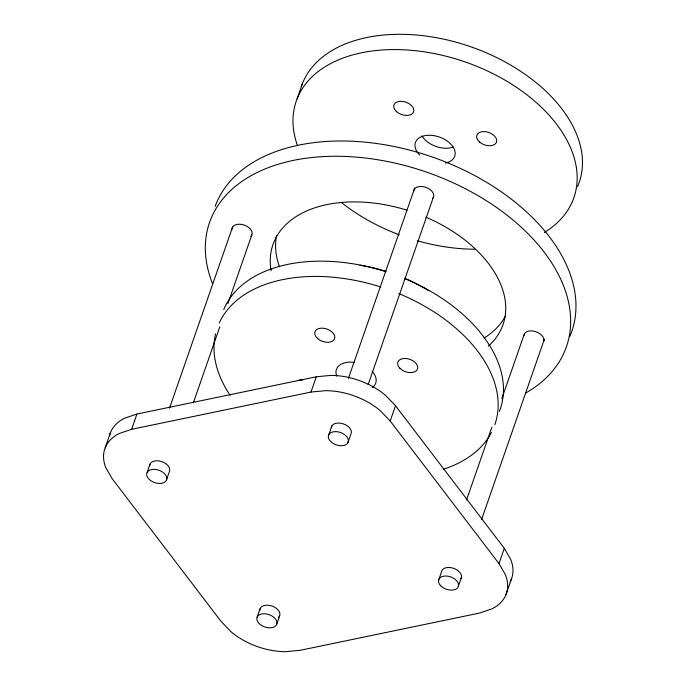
<?xml version="1.0" encoding="UTF-8"?>
<svg xmlns="http://www.w3.org/2000/svg" width="686" height="686" viewBox="0 0 686 686"><rect width="100%" height="100%" fill="white"/><g stroke="black" fill="none" stroke-linecap="round" stroke-linejoin="round"><path stroke-width="1.03" d="M105.155 447.898L110.472 432.626M131.618 429.307L310.99 392.058L325.627 390.66A58.096 36.564 19.2 0 1 380.181 410.605L390.188 421.007L498.988 563.609L505.428 574.757A58.096 36.564 19.2 0 1 492.068 608.808L479.591 613.044L300.219 650.302L285.582 651.7A58.096 36.564 19.2 0 1 231.028 631.755L221.021 621.345L112.221 478.751L105.781 467.595A58.096 36.564 19.2 0 1 119.141 433.543L131.618 429.307L136.943 414.035L316.306 376.777L330.944 375.388A58.096 36.564 19.2 0 1 385.506 395.325L395.513 405.735L504.304 548.337L510.744 559.484A58.096 36.564 19.2 0 1 510.161 581.788M147.096 472.525L150.071 463.968M169.493 408.204L232.588 227.023M297.064 98.947L302.38 83.675M166.372 480.277A10.401 6.551 19.2 0 0 154.41 469.344A10.401 6.551 19.2 0 0 149.419 479.583A10.401 6.551 19.2 0 0 166.372 480.277L169.348 471.719A10.401 6.551 19.2 0 0 161.313 461.481A10.401 6.551 19.2 0 0 149.659 465.631M193.349 402.802L219.786 326.879M227.898 303.598L251.865 234.775M310.99 392.058L316.306 376.777M257.113 617.254L260.088 608.705M328.86 434.538L331.835 425.98M348.437 378.312L414.704 188.015M276.681 624.329A10.401 6.551 19.2 0 0 264.024 613.721A10.401 6.551 19.2 0 0 259.985 624.329A10.401 6.551 19.2 0 0 276.681 624.329L279.656 615.771M347.853 442.813A10.401 6.551 19.2 0 0 336.483 431.64A10.401 6.551 19.2 0 0 330.729 441.561A10.401 6.551 19.2 0 0 347.853 442.813L350.829 434.264A10.401 6.551 19.2 0 0 343.386 423.897A10.401 6.551 19.2 0 0 331.304 427.601M368.133 384.572L433.346 197.311M390.188 421.007L395.513 405.735M438.5 580.459L441.475 571.901A10.401 6.551 19.2 0 1 453.686 568.342A10.401 6.551 19.2 0 1 460.949 578.735M466.531 499.948L491.913 427.069M501.783 398.729L523.993 334.957M458.54 585.673L461.515 577.123M481.641 519.336L544.384 339.158M498.988 563.609L504.304 548.337M506.054 594.462L511.37 579.181M136.943 414.035L124.466 418.271A58.096 36.564 19.2 0 0 109.52 435.661M259.822 610.403A10.401 6.551 19.2 0 1 272.213 606.115A10.401 6.551 19.2 0 1 278.722 617.237M523.821 336.071A10.401 6.551 19.2 0 1 534.977 331.432A10.401 6.551 19.2 0 1 543.646 341.517M413.658 191.677A10.401 6.551 19.2 0 1 426.109 187.45A10.401 6.551 19.2 0 1 432.532 198.58M232.04 229.398A10.401 6.551 19.2 0 1 244.49 225.171A10.401 6.551 19.2 0 1 250.913 236.301M215.155 206.392A188.95 118.91 19.2 0 1 436.759 158.595A188.95 118.91 19.2 0 1 569.955 336.106M212.6 283.807A188.95 118.91 19.2 0 1 427.232 172.358A188.95 118.91 19.2 0 1 525.75 393.027M505.119 316.589A121.782 76.635 19.2 0 1 484.162 337.975M279.494 266.768A121.782 76.635 19.2 0 1 276.569 235.624M425.826 217.136A121.782 76.635 19.2 0 1 488.26 346.267M271.116 270.738A121.782 76.635 19.2 0 1 406.961 210.182M297.484 145.664A146.967 92.49 19.2 0 1 466.171 62.289A146.967 92.49 19.2 0 1 544.332 232.485M474.806 249.224A146.967 92.49 19.2 0 1 417.517 240.803M399.286 234.801A146.967 92.49 19.2 0 1 341.611 202.696M301.317 86.616A146.967 92.49 19.2 0 1 473.409 47.703A146.967 92.49 19.2 0 1 577.603 186.506M453.395 147.07A20.812 13.094 19.2 0 1 421.976 135.879M419.712 155.07A20.812 13.094 19.2 0 1 422.893 136.171A20.812 13.094 19.2 0 1 451.705 145.115A20.812 13.094 19.2 0 1 445.506 163.071M372.095 371.272A20.812 13.094 19.2 0 1 372.301 387.521M336.757 376.16A20.812 13.094 19.2 0 1 354.593 362.448M298.17 380.421A10.401 6.551 19.2 0 1 302.938 379.967M491.468 432.446A146.967 92.49 19.2 0 1 443.473 469.215M230.05 395.145A146.967 92.49 19.2 0 1 215.567 333.825M219.288 322.909A146.967 92.49 19.2 0 1 380.816 287.014M398.789 293.582A146.967 92.49 19.2 0 1 494.812 424.745M223.773 309.558A146.967 92.49 19.2 0 1 386.132 271.742M405.092 278.722A146.967 92.49 19.2 0 1 499.399 411.429M359.944 265.208A121.782 76.635 19.2 0 1 385.686 271.279M404.551 278.233A121.782 76.635 19.2 0 1 427.927 290.281M440.806 585.87A10.401 6.551 19.2 0 0 457.965 587.285A10.401 6.551 19.2 0 0 446.783 576.051A10.401 6.551 19.2 0 0 440.806 585.87M395.728 110.823A10.401 6.551 19.2 0 0 413.023 112.873A10.401 6.551 19.2 0 0 402.553 101.399A10.401 6.551 19.2 0 0 395.728 110.823M479.634 142.096A10.401 6.551 19.2 0 0 496.424 142.319A10.401 6.551 19.2 0 0 483.982 131.609A10.401 6.551 19.2 0 0 479.634 142.096M399.835 368.193A10.401 6.551 19.2 0 0 417.054 369.874A10.401 6.551 19.2 0 0 406.155 358.529A10.401 6.551 19.2 0 0 399.835 368.193M317.815 338.721A10.401 6.551 19.2 0 0 334.545 338.798A10.401 6.551 19.2 0 0 321.957 328.157A10.401 6.551 19.2 0 0 317.815 338.721"/></g></svg>
